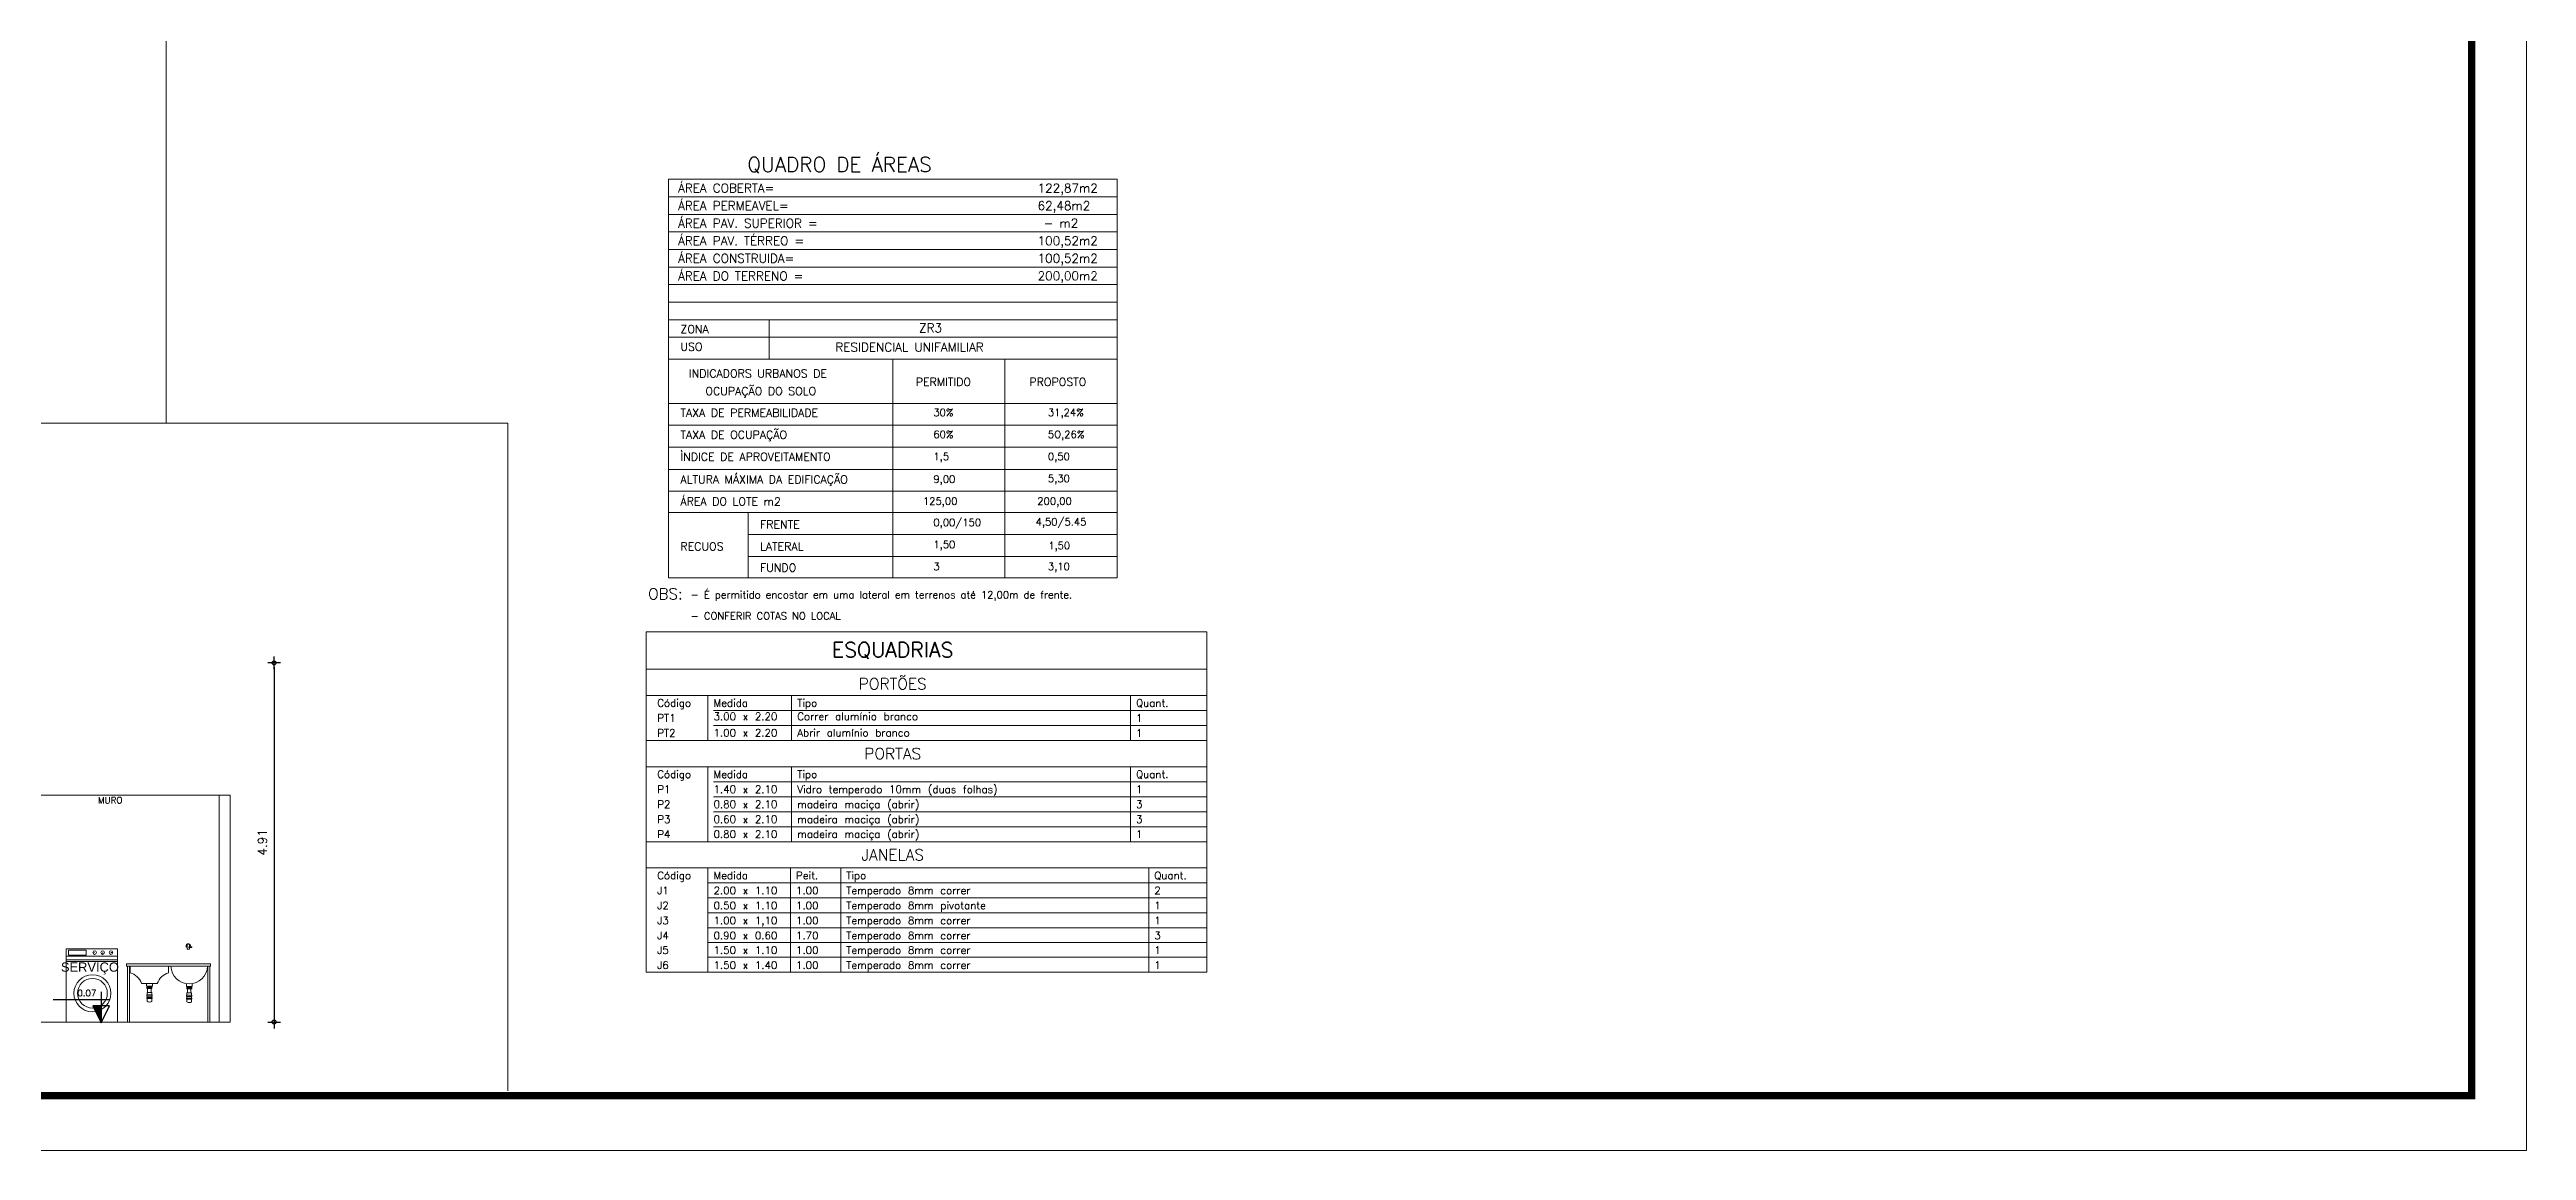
# Model space of a CAD drawing. Header units: millimetres. Extents: x 4595 to 4915, y 2085 to 2243.
# Drawn here: x 4650.99 to 4684.83, y 2135.22 to 2150.26 of the extents above; entities that cross this region are included whole.
import ezdxf
from ezdxf.enums import TextEntityAlignment as Align

# ---------------------------------------------------------------- set-up
doc = ezdxf.new("R2010")
doc.units = ezdxf.units.MM
doc.header["$LTSCALE"] = 0.8
for name, color, linetype in [('14-04-Texto-04', 3, 'Continuous'), ('BANHO_COZINHA', 7, 'Continuous'), ('CERC02', 3, 'Continuous'), ('HACH', 8, 'Continuous'), ('LEGENDAS', 5, 'Continuous'), ('PISO', 8, 'Continuous'), ('PORTAS', 3, 'Continuous'), ('texto pequeno', 3, 'Continuous'), ('TEXTO0', 7, 'Continuous'), ('TXT_0', 7, 'Continuous'), ('TXT_1', 3, 'Continuous')]:
    doc.layers.add(name, color=color, linetype=linetype)
doc.styles.add('ADITIVOCAD', font='ROMANS.shx')
doc.styles.add('ROMANS', font='romans', dxfattribs={"height": 0.1})
doc.styles.add('SANSSERIF', font='sas_____.pfb', dxfattribs={"height": 1})
doc.styles.get("Standard").update_dxf_attribs({"font": 'txt.shx', "height": 0.12})
doc.dimstyles.new('ESCALA50', dxfattribs={"dimtxt": 0.1, "dimasz": 0.06, "dimexe": 0.18, "dimexo": 0.06, "dimgap": 0.1, "dimtad": 1, "dimzin": 4, "dimdsep": 46, "dimtxsty": 'Standard', "dimblk1": 'BOLA', "dimblk2": 'BOLA', "dimsah": 1, "dimcen": -0.06, "dimse1": 1, "dimse2": 1, "dimclrd": 7, "dimclrt": 3, "dimadec": 0, "dimazin": 0, "dimtfac": 1, "dimtix": 1, "dimtmove": 0, "dimatfit": 3, "dimldrblk": 'BOLA', "dimfxl": 0, "dimtolj": 1, "dimtzin": 4, "dimarcsym": 0})

# ---------------------------------------------------------------- blocks, each defined once
blk = doc.blocks.new('Adc_nivelelev')
blk.add_hatch(color=256).paths.add_polyline_path([(0, 0), (0.131, 0.271), (0, 0.271)])
for p, q in [((0, 0.495), (0, 0)), ((-0.138, 0.368), (0.76, 0.368))]:
    blk.add_line(p, q)
blk.add_lwpolyline([(-0.131, 0.271), (0.131, 0.271), (0, 0)], close=True)
at = {"flags": 8}
blk.add_attdef('NIVEL', (0.111, 0.424), '', height=0.1, dxfattribs=at)
blk = doc.blocks.new('BOLA')
for p, q in [((-1.44, 0), (1.44, 0)), ((0, -1.44), (0, 1.44))]:
    blk.add_line(p, q)
blk.add_circle((0, 0), 0.452)
blk = doc.blocks.new('*D942')
at = {"layer": 'Defpoints', "color": 0, "transparency": 16777216}
for p in [(4650.462, 2141.882), (4650.462, 2136.975), (4654.06, 2136.975)]:
    blk.add_point(p, dxfattribs=at)
at = {"layer": 'PORTAS', "color": 7, "lineweight": -2, "transparency": 16777216}
blk.add_line((4654.06, 2141.822), (4654.06, 2137.035), dxfattribs=at)
at = {"layer": 'PORTAS', "color": 7, "lineweight": -2, "transparency": 16777216, "xscale": 0.06, "yscale": 0.06, "zscale": 0.06}
for p, rotation in [((4654.06, 2141.882), 90), ((4654.06, 2136.975), 270)]:
    blk.add_blockref('BOLA', p, dxfattribs=dict(at, rotation=rotation))
at = {"layer": 'PORTAS', "color": 3, "lineweight": 13, "transparency": 16777216, "insert": (4653.9, 2139.429), "char_height": 0.12, "attachment_point": 5, "rotation": 90}
blk.add_mtext('\\A1;4.91', dxfattribs=at)

msp = doc.modelspace()

# ---------------------------------------------------------------- linework, layer by layer
at = {"color": 0, "lineweight": 13}
for p, q in [((4659.447, 2148.25), (4665.575, 2148.25)), ((4659.447, 2148.01), (4665.575, 2148.01)), ((4659.447, 2147.77), (4665.575, 2147.77)), ((4659.447, 2147.53), (4665.575, 2147.53)), ((4659.447, 2147.29), (4665.575, 2147.29)), ((4659.447, 2147.05), (4665.575, 2147.05)), ((4659.447, 2146.81), (4665.575, 2146.81)), ((4659.447, 2146.57), (4665.575, 2146.57)), ((4660.822, 2146.03), (4660.822, 2146.57)), ((4659.447, 2146.33), (4665.575, 2146.33)), ((4665.575, 2146.03), (4659.447, 2146.03)), ((4662.511, 2146.03), (4662.511, 2143.045)), ((4664.043, 2146.03), (4664.043, 2143.045)), ((4662.511, 2145.428), (4659.447, 2145.428)), ((4665.575, 2145.428), (4662.511, 2145.428)), ((4665.575, 2145.128), (4659.447, 2145.128)), ((4665.575, 2144.827), (4659.447, 2144.827)), ((4665.575, 2144.526), (4659.447, 2144.526)), ((4665.575, 2144.226), (4659.447, 2144.226)), ((4665.575, 2143.936), (4659.447, 2143.936)), ((4660.534, 2143.936), (4660.534, 2143.045)), ((4665.575, 2143.635), (4660.534, 2143.635)), ((4665.575, 2143.335), (4660.534, 2143.335)), ((4660.063, 2141.231), (4666.804, 2141.231)), ((4660.063, 2141.026), (4666.804, 2141.026)), ((4660.063, 2140.258), (4666.804, 2140.258)), ((4660.063, 2140.053), (4666.804, 2140.053)), ((4660.063, 2139.848), (4666.804, 2139.848)), ((4660.063, 2139.643), (4666.804, 2139.643)), ((4659.986, 2138.875), (4666.804, 2138.875)), ((4659.986, 2138.67), (4666.804, 2138.67)), ((4659.986, 2138.465), (4666.804, 2138.465)), ((4659.986, 2138.26), (4666.804, 2138.26)), ((4659.986, 2138.06), (4666.804, 2138.06)), ((4659.986, 2137.86), (4666.804, 2137.86)), ((4659.986, 2137.655), (4666.804, 2137.655))]:
    msp.add_line(p, q, dxfattribs=at)
at = {"layer": 'BANHO_COZINHA', "color": 0, "lineweight": 13}
for p, q in [((4652.043, 2137.772), (4653.193, 2137.772)), ((4652.043, 2137.772), (4652.043, 2137.737)), ((4653.193, 2137.772), (4653.193, 2137.737)), ((4652.043, 2137.737), (4653.193, 2137.737)), ((4652.058, 2137.737), (4652.058, 2136.972)), ((4652.084, 2137.737), (4652.084, 2136.972)), ((4652.092, 2137.737), (4652.092, 2137.648)), ((4652.25, 2137.501), (4652.464, 2137.501)), ((4652.397, 2137.463), (4652.318, 2137.463)), ((4652.391, 2137.453), (4652.324, 2137.453)), ((4652.391, 2137.444), (4652.324, 2137.444)), ((4652.391, 2137.442), (4652.324, 2137.442)), ((4652.391, 2137.433), (4652.324, 2137.433)), ((4652.619, 2137.737), (4652.619, 2137.647)), ((4652.94, 2137.459), (4652.862, 2137.459)), ((4652.935, 2137.449), (4652.868, 2137.449)), ((4652.935, 2137.44), (4652.868, 2137.44)), ((4652.935, 2137.438), (4652.868, 2137.438)), ((4652.935, 2137.429), (4652.868, 2137.429)), ((4653.155, 2137.737), (4653.155, 2136.972)), ((4653.182, 2137.737), (4653.182, 2136.972)), ((4652.394, 2137.345), (4652.321, 2137.345)), ((4652.394, 2137.33), (4652.321, 2137.33)), ((4652.394, 2137.31), (4652.321, 2137.31)), ((4652.394, 2137.295), (4652.321, 2137.295)), ((4652.389, 2137.378), (4652.326, 2137.378)), ((4652.938, 2137.341), (4652.865, 2137.341)), ((4652.938, 2137.326), (4652.865, 2137.326)), ((4652.938, 2137.303), (4652.865, 2137.303)), ((4652.938, 2137.288), (4652.865, 2137.288)), ((4652.933, 2137.374), (4652.87, 2137.374)), ((4652.058, 2136.972), (4652.084, 2136.972)), ((4653.155, 2136.972), (4653.182, 2136.972))]:
    msp.add_line(p, q, dxfattribs=at)
for points in [[(4652.318, 2137.501), (4652.318, 2137.463)], [(4652.324, 2137.453), (4652.324, 2137.433)], [(4652.326, 2137.463), (4652.326, 2137.453)], [(4652.333, 2137.433), (4652.333, 2137.378)], [(4652.382, 2137.433), (4652.382, 2137.378)], [(4652.389, 2137.463), (4652.389, 2137.453)], [(4652.391, 2137.453), (4652.391, 2137.433)], [(4652.397, 2137.501), (4652.397, 2137.463)], [(4652.862, 2137.499), (4652.862, 2137.459)], [(4652.868, 2137.449), (4652.868, 2137.429)], [(4652.87, 2137.459), (4652.87, 2137.449)], [(4652.877, 2137.429), (4652.877, 2137.374)], [(4652.925, 2137.429), (4652.925, 2137.374)], [(4652.933, 2137.459), (4652.933, 2137.449)], [(4652.935, 2137.449), (4652.935, 2137.429)], [(4652.94, 2137.5), (4652.94, 2137.459)], [(4652.321, 2137.345), (4652.321, 2137.33)], [(4652.321, 2137.31), (4652.321, 2137.295)], [(4652.326, 2137.378), (4652.326, 2137.345)], [(4652.326, 2137.33), (4652.326, 2137.31)], [(4652.326, 2137.295), (4652.326, 2137.258)], [(4652.389, 2137.378), (4652.389, 2137.345)], [(4652.389, 2137.33), (4652.389, 2137.31)], [(4652.389, 2137.295), (4652.389, 2137.258)], [(4652.394, 2137.345), (4652.394, 2137.33)], [(4652.394, 2137.31), (4652.394, 2137.295)], [(4652.865, 2137.341), (4652.865, 2137.326)], [(4652.865, 2137.303), (4652.865, 2137.288)], [(4652.87, 2137.374), (4652.87, 2137.341)], [(4652.87, 2137.326), (4652.87, 2137.303)], [(4652.87, 2137.288), (4652.87, 2137.251)], [(4652.933, 2137.374), (4652.933, 2137.341)], [(4652.933, 2137.326), (4652.933, 2137.303)], [(4652.933, 2137.288), (4652.933, 2137.251)], [(4652.938, 2137.341), (4652.938, 2137.326)], [(4652.938, 2137.303), (4652.938, 2137.288)]]:
    msp.add_lwpolyline(points, dxfattribs=at)
for centre, radius, start, end in [((4652.032, 2137.426), 0.231, 18.8865, 74.7895), ((4652.682, 2137.426), 0.23, 105.8703, 161.0986), ((4652.901, 2137.746), 0.25, 182.1991, 357.8009), ((4652.358, 2137.303), 0.0549, 234.862, 305.138), ((4652.901, 2137.296), 0.0549, 234.862, 305.138)]:
    msp.add_arc(centre, radius, start, end, dxfattribs=at)
at = {"layer": 'CERC02', "color": 0, "lineweight": 13}
for p, q in [((4659.447, 2148.49), (4665.575, 2148.49)), ((4659.447, 2148.49), (4659.447, 2143.045)), ((4665.575, 2148.49), (4665.575, 2143.045)), ((4665.575, 2143.045), (4659.447, 2143.045)), ((4659.141, 2142.307), (4659.141, 2137.655)), ((4659.141, 2142.307), (4666.804, 2142.307)), ((4666.804, 2142.307), (4666.804, 2137.655)), ((4659.141, 2141.795), (4666.804, 2141.795)), ((4659.141, 2141.436), (4666.804, 2141.436)), ((4659.141, 2140.822), (4666.804, 2140.822)), ((4659.141, 2140.463), (4666.804, 2140.463)), ((4659.141, 2139.438), (4666.804, 2139.438)), ((4659.141, 2139.438), (4666.804, 2139.438)), ((4659.141, 2139.08), (4666.804, 2139.08)), ((4659.141, 2137.655), (4666.804, 2137.655))]:
    msp.add_line(p, q, dxfattribs=at)
at = {"layer": 'LEGENDAS', "color": 0, "lineweight": 13}
msp.add_line((4659.141, 2140.822), (4665.881, 2140.822), dxfattribs=at)
at = {"layer": 'PISO', "color": 0, "lineweight": 13}
msp.add_line((4653.312, 2140.075), (4650.462, 2140.075), dxfattribs=at)
at = {"layer": 'PORTAS', "color": 0, "lineweight": 13}
for p, q in [((4653.312, 2140.075), (4653.312, 2136.975)), ((4653.462, 2140.075), (4653.312, 2140.075)), ((4653.462, 2140.075), (4653.462, 2136.975)), ((4651.222, 2137.974), (4651.222, 2136.975)), ((4651.921, 2137.974, 0.038), (4651.222, 2137.974)), ((4651.921, 2137.874, 0.038), (4651.222, 2137.874)), ((4651.921, 2137.824, 0.038), (4651.222, 2137.824)), ((4651.921, 2137.804, 0.038), (4651.222, 2137.804)), ((4651.609, 2137.923), (4651.585, 2137.932)), ((4651.721, 2137.923), (4651.722, 2137.899)), ((4651.831, 2137.924), (4651.857, 2137.927)), ((4651.921, 2137.974), (4651.921, 2136.975)), ((4651.921, 2136.975), (4651.921, 2137.974, 0.038)), ((4653.462, 2136.975), (4650.312, 2136.975)), ((4653.312, 2136.975), (4650.312, 2136.975))]:
    msp.add_line(p, q, dxfattribs=at)
for points in [[(4651.251, 2137.956), (4651.491, 2137.956), (4651.491, 2137.889), (4651.251, 2137.889)], [(4652.894, 2138.003), (4652.938, 2138.003), (4652.938, 2137.993), (4652.894, 2137.993)]]:
    msp.add_lwpolyline(points, close=True, dxfattribs=at)
msp.add_lwpolyline([(4652.904, 2137.993), (4652.904, 2137.969), (4652.874, 2137.969), (4652.874, 2138.037), (4652.904, 2138.037), (4652.904, 2138.003)], dxfattribs=at)
for centre, radius in [((4651.609, 2137.924), 0.0247), ((4651.718, 2137.924), 0.0247), ((4651.832, 2137.924), 0.0247), ((4651.579, 2137.368), 0.253), ((4651.579, 2137.368), 0.203)]:
    msp.add_circle(centre, radius, dxfattribs=at)
msp.add_arc((4652.887, 2138.017), 0.0291, 330.9566, 241.4903, dxfattribs=at)
at = {"layer": 'TEXTO0', "color": 0, "linetype": 'ByBlock', "lineweight": 13}
for p, q in [((4652.585, 2145.156), (4652.585, 2178.998)), ((4624.327, 2145.156), (4652.585, 2145.156)), ((4652.585, 2145.156), (4657.255, 2145.156)), ((4657.255, 2145.156), (4657.255, 2136.036))]:
    msp.add_line(p, q, dxfattribs=at)
msp.add_lwpolyline([(4623.628, 2135.22), (4684.828, 2135.22), (4684.828, 2179.77), (4623.628, 2179.77)], close=True, dxfattribs=at)
at = {"layer": 'TEXTO0', "color": 0, "linetype": 'ByBlock', "lineweight": 13, "const_width": 0.1}
msp.add_lwpolyline([(4624.378, 2135.97), (4684.078, 2135.97), (4684.078, 2179.02), (4624.378, 2179.02)], close=True, dxfattribs=at)
at = {"layer": 'TXT_0', "color": 0, "lineweight": 13}
for p, q in [((4659.986, 2141.436), (4659.986, 2140.822)), ((4661.13, 2141.436), (4661.13, 2140.822)), ((4665.758, 2141.436), (4665.758, 2140.822)), ((4659.986, 2140.463), (4659.986, 2139.438)), ((4659.986, 2140.463), (4659.986, 2139.797)), ((4661.13, 2140.463), (4661.13, 2139.438)), ((4661.13, 2140.463), (4661.13, 2139.797)), ((4665.758, 2140.463), (4665.758, 2139.438)), ((4665.758, 2140.463), (4665.758, 2139.797)), ((4659.986, 2139.08), (4659.986, 2137.655)), ((4661.113, 2139.08), (4661.113, 2137.655)), ((4661.8, 2139.08), (4661.8, 2137.655)), ((4666.008, 2139.08), (4666.008, 2137.655))]:
    msp.add_line(p, q, dxfattribs=at)

# ---------------------------------------------------------------- block references
ref = msp.add_blockref('Adc_nivelelev', (4651.698, 2136.963), dxfattribs=dict(at, xscale=-0.8626357221426701, yscale=0.8626357221426701, zscale=0.8626357221426701))
ref.add_attrib('NIVEL', '0.07', (4651.373, 2137.328), dxfattribs={"height": 0.0863, "flags": 8})

# ---------------------------------------------------------------- texts
at = {"color": 0, "lineweight": 13, "style": 'ROMANS'}
for s, height, p in [('OBS:', 0.15, (4659.171, 2142.9)), ('- É permitido encostar em uma lateral em terrenos até 12,00m de frente. ', 0.1, (4659.751, 2142.863)), ('- CONFERIR COTAS NO LOCAL', 0.1, (4659.751, 2142.573))]:
    msp.add_text(s, height=height, dxfattribs=at).set_placement(p, align=Align.TOP_LEFT)
at = {"layer": '14-04-Texto-04', "color": 0, "lineweight": 13, "style": 'ROMANS'}
for s, p in [('ZONA', (4659.611, 2146.496)), ('USO', (4659.611, 2146.256)), ('INDICADORS URBANOS DE', (4659.727, 2145.891)), ('OCUPAÇÃO DO SOLO', (4659.952, 2145.651)), ('PERMITIDO', (4662.826, 2145.776)), ('PROPOSTO', (4664.378, 2145.776)), ('TAXA DE PERMEABILIDADE', (4659.611, 2145.354)), ('TAXA DE OCUPAÇÃO', (4659.611, 2145.054)), ('ÌNDICE DE APROVEITAMENTO', (4659.611, 2144.753)), ('ALTURA MÁXIMA DA EDIFICAÇÃO', (4659.611, 2144.443)), ('ÁREA DO LOTE m2', (4659.611, 2144.142)), ('RECUOS', (4659.611, 2143.528)), ('FRENTE', (4660.698, 2143.828)), ('LATERAL', (4660.698, 2143.528)), ('FUNDO', (4660.698, 2143.238))]:
    msp.add_text(s, height=0.11, dxfattribs=at).set_placement(p, align=Align.TOP_LEFT)
at = {"layer": 'CERC02', "color": 0, "lineweight": 13, "style": 'ROMANS'}
for s, height, p in [('QUADRO DE ÁREAS', 0.2, (4660.523, 2148.792, 0.32)), ('ÁREA COBERTA=   ', 0.12, (4659.579, 2148.429)), ('122,87m2', 0.12, (4664.49, 2148.429)), ('ÁREA PERMEAVEL=', 0.12, (4659.579, 2148.188)), ('ÁREA PAV. SUPERIOR =', 0.12, (4659.579, 2147.948)), ('62,48m2', 0.12, (4664.49, 2148.189)), (' - m2', 0.12, (4664.49, 2147.949)), ('ÁREA PAV. TÉRREO =', 0.12, (4659.579, 2147.708)), ('100,52m2', 0.12, (4664.49, 2147.709)), ('ÁREA CONSTRUIDA=   ', 0.12, (4659.579, 2147.469)), ('ÁREA DO TERRENO =', 0.12, (4659.579, 2147.228)), ('200,00m2', 0.12, (4664.49, 2147.229)), ('100,52m2', 0.12, (4664.49, 2147.469)), ('RESIDENCIAL UNIFAMILIAR', 0.12, (4661.727, 2146.256)), ('ZR3', 0.12, (4662.871, 2146.518)), ('30%%%', 0.1, (4663.066, 2145.354)), ('31,24%%%', 0.1, (4664.631, 2145.354)), ('60%%%', 0.1, (4663.066, 2145.054)), ('5O,26%%%', 0.1, (4664.631, 2145.054)), ('1,5', 0.1, (4663.066, 2144.753)), ('0,50', 0.1, (4664.631, 2144.753)), ('9,00', 0.1, (4663.066, 2144.443)), ('5,30', 0.1, (4664.631, 2144.452)), ('125,00', 0.1, (4662.923, 2144.142)), ('0,00/150', 0.1, (4663.066, 2143.851)), ('4,50/5.45', 0.1, (4664.463, 2143.859)), ('200,00', 0.1, (4664.486, 2144.142)), ('1,50', 0.1, (4663.066, 2143.55)), ('1,50', 0.1, (4664.635, 2143.534)), ('3', 0.1, (4663.066, 2143.25)), ('3,10', 0.1, (4664.631, 2143.25))]:
    msp.add_text(s, height=height, dxfattribs=at).set_placement(p, align=Align.TOP_LEFT)
at = {"layer": 'HACH', "color": 0, "lineweight": 13, "style": 'ADITIVOCAD'}
msp.add_text('MURO', height=0.0875, dxfattribs=at).set_placement((4651.655, 2139.962))
at = {"layer": 'texto pequeno', "color": 0, "lineweight": 13, "style": 'SANSSERIF'}
msp.add_text('SERVIÇO', height=0.126, dxfattribs=at).set_placement((4651.148, 2137.663))
at = {"layer": 'TXT_0', "color": 0, "lineweight": 13}
for s, height, p in [('PT1', 0.1025, (4659.294, 2141.078)), ('3.00 x 2.20', 0.10246, (4660.063, 2141.1)), ('Correr alumínio branco', 0.10246, (4661.207, 2141.1)), ('1', 0.102, (4665.835, 2141.078)), ('PT2', 0.1025, (4659.294, 2140.873)), ('1.00 x 2.20', 0.10246, (4660.063, 2140.876)), ('Abrir alumínio branco', 0.10246, (4661.207, 2140.876)), ('1', 0.102, (4665.835, 2140.873)), ('P1', 0.1025, (4659.294, 2140.104)), ('1.40 x 2.10', 0.10246, (4660.063, 2140.104)), ('Vidro temperado 10mm (duas folhas)', 0.10246, (4661.207, 2140.104)), ('1', 0.102, (4665.835, 2140.104)), ('P2', 0.1025, (4659.294, 2139.899)), ('P3', 0.1025, (4659.294, 2139.694)), ('0.80 x 2.10', 0.10246, (4660.063, 2139.899)), ('0.60 x 2.10', 0.10246, (4660.063, 2139.694)), ('madeira maciça (abrir)', 0.10246, (4661.207, 2139.899)), ('madeira maciça (abrir)', 0.10246, (4661.207, 2139.694)), ('3', 0.102, (4665.835, 2139.899)), ('3', 0.102, (4665.835, 2139.694)), ('P4', 0.1025, (4659.294, 2139.49)), ('0.80 x 2.10', 0.10246, (4660.063, 2139.49)), ('madeira maciça (abrir)', 0.10246, (4661.207, 2139.49)), ('1', 0.102, (4665.835, 2139.49)), ('J1', 0.1025, (4659.294, 2138.721)), ('2.00 x 1.10', 0.10246, (4660.063, 2138.721)), ('1.00', 0.1025, (4661.19, 2138.721)), ('Temperado 8mm correr', 0.10246, (4661.876, 2138.721)), ('2', 0.102, (4666.084, 2138.721)), ('J2', 0.1025, (4659.294, 2138.516)), ('0.50 x 1.10', 0.10246, (4660.063, 2138.516)), ('1.00', 0.1025, (4661.19, 2138.516)), ('Temperado 8mm pivotante', 0.10246, (4661.876, 2138.516)), ('1', 0.102, (4666.084, 2138.516)), ('J3', 0.1025, (4659.294, 2138.311)), ('J4', 0.1025, (4659.294, 2138.106)), ('0.90 x 0.60', 0.10246, (4660.063, 2138.106)), ('1.00 x 1,10', 0.10246, (4660.063, 2138.311)), ('1.00', 0.1025, (4661.19, 2138.311)), ('1.70', 0.1025, (4661.19, 2138.106)), ('Temperado 8mm correr', 0.10246, (4661.876, 2138.311)), ('Temperado 8mm correr', 0.10246, (4661.876, 2138.106)), ('3', 0.102, (4666.084, 2138.106)), ('1', 0.102, (4666.084, 2138.311)), ('J5', 0.1025, (4659.294, 2137.906)), ('J6', 0.1025, (4659.294, 2137.701)), ('1.50 x 1.10', 0.10246, (4660.063, 2137.906)), ('1.50 x 1.40', 0.10246, (4660.063, 2137.701)), ('1.00', 0.1025, (4661.19, 2137.906)), ('1.00', 0.1025, (4661.19, 2137.701)), ('Temperado 8mm correr', 0.10246, (4661.876, 2137.906)), ('Temperado 8mm correr', 0.10246, (4661.876, 2137.701)), ('1', 0.102, (4666.084, 2137.906)), ('1', 0.102, (4666.084, 2137.701))]:
    msp.add_text(s, height=height, dxfattribs=at).set_placement(p)
at = {"layer": 'TXT_1', "color": 0, "lineweight": 13}
for s, height, p in [('ESQUADRIAS', 0.2049, (4662.511, 2142.051)), ('PORTÕES', 0.1537, (4662.511, 2141.616)), ('PORTAS', 0.1537, (4662.511, 2140.642)), ('JANELAS', 0.1537, (4662.511, 2139.259))]:
    msp.add_text(s, height=height, dxfattribs=at).set_placement(p, align=Align.MIDDLE)
for s, p in [('Código', (4659.294, 2141.283)), ('Medida', (4660.063, 2141.283)), ('Tipo', (4661.207, 2141.283)), ('Quant.', (4665.835, 2141.283)), ('Código', (4659.294, 2140.309)), ('Medida', (4660.063, 2140.309)), ('Tipo', (4661.207, 2140.309)), ('Quant.', (4665.835, 2140.309)), ('Código', (4659.294, 2138.926)), ('Medida', (4660.063, 2138.926)), ('Peit.', (4661.19, 2138.926)), ('Tipo', (4661.876, 2138.926)), ('Quant.', (4666.084, 2138.926))]:
    msp.add_text(s, height=0.1025, dxfattribs=at).set_placement(p)

# ---------------------------------------------------------------- dimensions: what is measured, and where the dimension line sits
at = {"layer": 'PORTAS', "color": 0, "lineweight": 13}
dim = msp.add_linear_dim(base=(4654.06, 2136.975), p1=(4650.462, 2141.882), p2=(4650.462, 2136.975), angle=90, dimstyle='ESCALA50', override={"dimfxl": 0.18}, dxfattribs=at)
dim.commit()
dim.dimension.update_dxf_attribs({"geometry": '*D942', "text_midpoint": (4653.9, 2139.429)})

doc.saveas('drawing.dxf')
